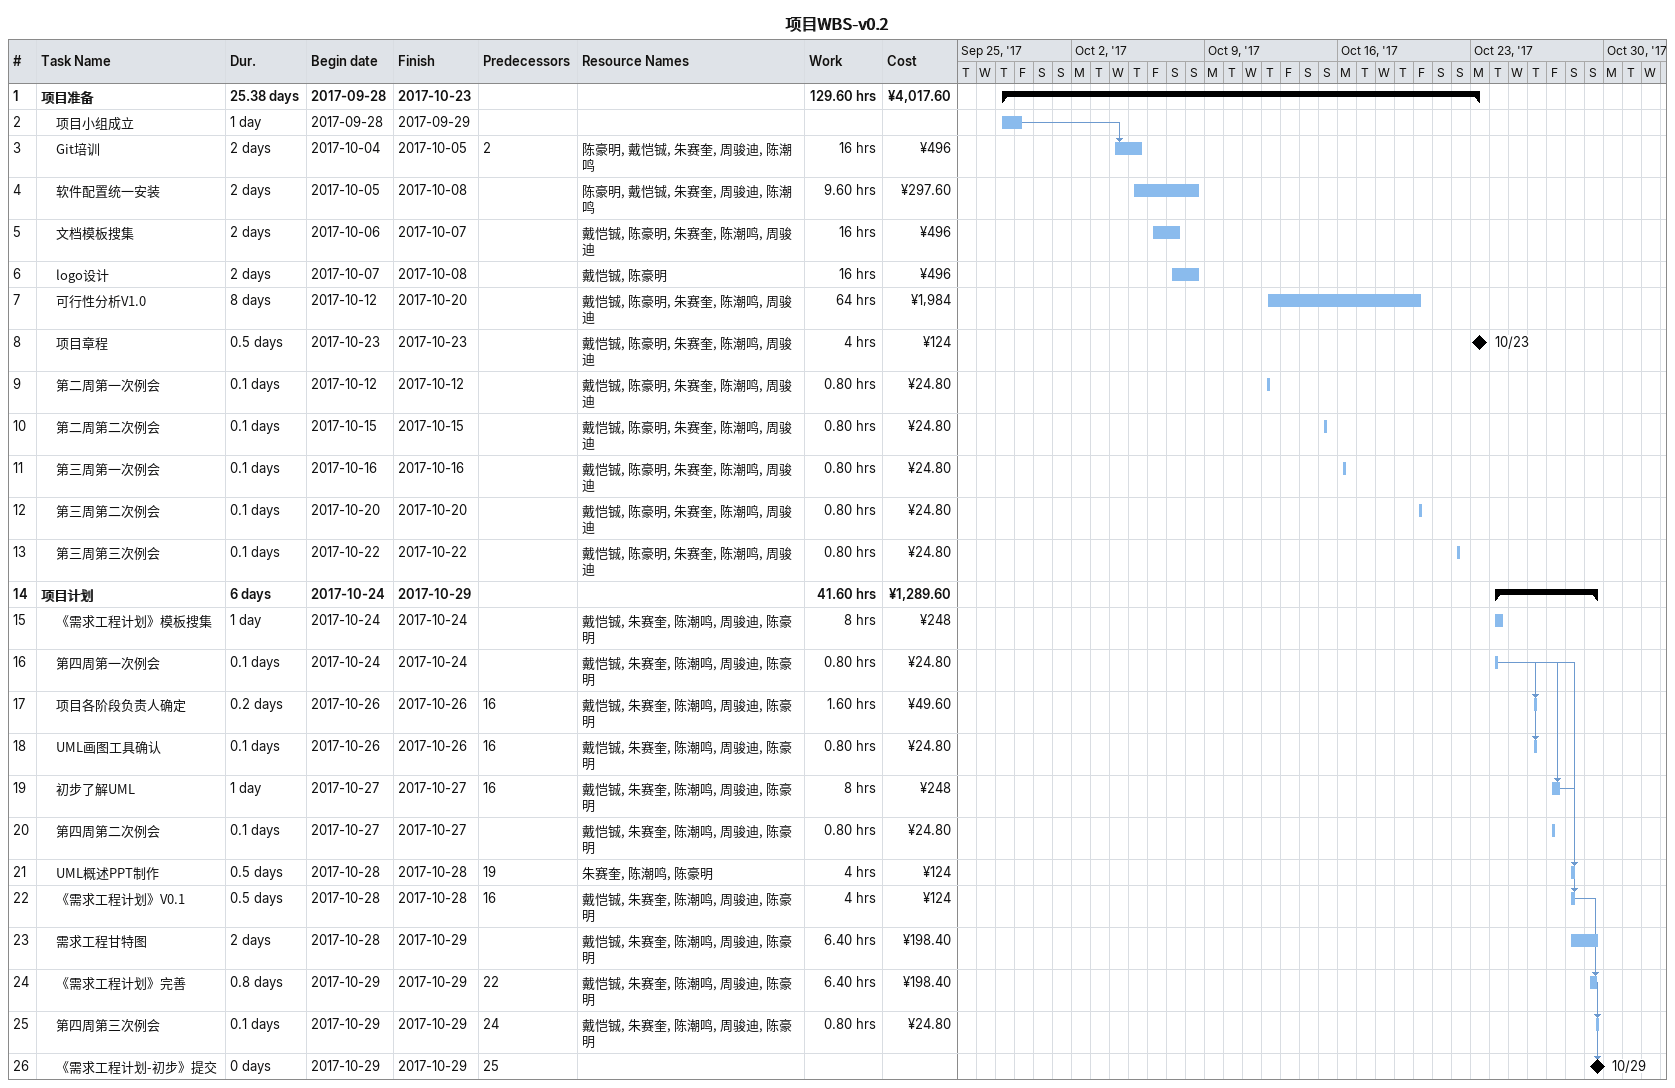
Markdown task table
项目WBS-v0.2

| ID | Level | Task | Duration | Start | Finish | Predecessors | Resources | Work (h) | Cost (¥) |
|---|---|---|---|---|---|---|---|---|---|
| 1 | 1 | **项目准备** | 25.38d | 2017-09-28 | 2017-10-23 |  |  | 129.60 | 4017.60 |
| 2 | 2 | 项目小组成立 | 1d | 2017-09-28 | 2017-09-29 |  |  |  |  |
| 3 | 2 | Git培训 | 2d | 2017-10-04 | 2017-10-05 | 2 | 陈豪明, 戴恺铖, 朱赛奎, 周骏迪, 陈潮鸣 | 16 | 496 |
| 4 | 2 | 软件配置统一安装 | 2d | 2017-10-05 | 2017-10-08 |  | 陈豪明, 戴恺铖, 朱赛奎, 周骏迪, 陈潮鸣 | 9.60 | 297.60 |
| 5 | 2 | 文档模板搜集 | 2d | 2017-10-06 | 2017-10-07 |  | 戴恺铖, 陈豪明, 朱赛奎, 陈潮鸣, 周骏迪 | 16 | 496 |
| 6 | 2 | logo设计 | 2d | 2017-10-07 | 2017-10-08 |  | 戴恺铖, 陈豪明 | 16 | 496 |
| 7 | 2 | 可行性分析V1.0 | 8d | 2017-10-12 | 2017-10-20 |  | 戴恺铖, 陈豪明, 朱赛奎, 陈潮鸣, 周骏迪 | 64 | 1984 |
| 8 | 2 | 项目章程 | 0.5d | 2017-10-23 | 2017-10-23 |  | 戴恺铖, 陈豪明, 朱赛奎, 陈潮鸣, 周骏迪 | 4 | 124 |
| 9 | 2 | 第二周第一次例会 | 0.1d | 2017-10-12 | 2017-10-12 |  | 戴恺铖, 陈豪明, 朱赛奎, 陈潮鸣, 周骏迪 | 0.80 | 24.80 |
| 10 | 2 | 第二周第二次例会 | 0.1d | 2017-10-15 | 2017-10-15 |  | 戴恺铖, 陈豪明, 朱赛奎, 陈潮鸣, 周骏迪 | 0.80 | 24.80 |
| 11 | 2 | 第三周第一次例会 | 0.1d | 2017-10-16 | 2017-10-16 |  | 戴恺铖, 陈豪明, 朱赛奎, 陈潮鸣, 周骏迪 | 0.80 | 24.80 |
| 12 | 2 | 第三周第二次例会 | 0.1d | 2017-10-20 | 2017-10-20 |  | 戴恺铖, 陈豪明, 朱赛奎, 陈潮鸣, 周骏迪 | 0.80 | 24.80 |
| 13 | 2 | 第三周第三次例会 | 0.1d | 2017-10-22 | 2017-10-22 |  | 戴恺铖, 陈豪明, 朱赛奎, 陈潮鸣, 周骏迪 | 0.80 | 24.80 |
| 14 | 1 | **项目计划** | 6d | 2017-10-24 | 2017-10-29 |  |  | 41.60 | 1289.60 |
| 15 | 2 | 《需求工程计划》模板搜集 | 1d | 2017-10-24 | 2017-10-24 |  | 戴恺铖, 朱赛奎, 陈潮鸣, 周骏迪, 陈豪明 | 8 | 248 |
| 16 | 2 | 第四周第一次例会 | 0.1d | 2017-10-24 | 2017-10-24 |  | 戴恺铖, 朱赛奎, 陈潮鸣, 周骏迪, 陈豪明 | 0.80 | 24.80 |
| 17 | 2 | 项目各阶段负责人确定 | 0.2d | 2017-10-26 | 2017-10-26 | 16 | 戴恺铖, 朱赛奎, 陈潮鸣, 周骏迪, 陈豪明 | 1.60 | 49.60 |
| 18 | 2 | UML画图工具确认 | 0.1d | 2017-10-26 | 2017-10-26 | 16 | 戴恺铖, 朱赛奎, 陈潮鸣, 周骏迪, 陈豪明 | 0.80 | 24.80 |
| 19 | 2 | 初步了解UML | 1d | 2017-10-27 | 2017-10-27 | 16 | 戴恺铖, 朱赛奎, 陈潮鸣, 周骏迪, 陈豪明 | 8 | 248 |
| 20 | 2 | 第四周第二次例会 | 0.1d | 2017-10-27 | 2017-10-27 |  | 戴恺铖, 朱赛奎, 陈潮鸣, 周骏迪, 陈豪明 | 0.80 | 24.80 |
| 21 | 2 | UML概述PPT制作 | 0.5d | 2017-10-28 | 2017-10-28 | 19 | 朱赛奎, 陈潮鸣, 陈豪明 | 4 | 124 |
| 22 | 2 | 《需求工程计划》V0.1 | 0.5d | 2017-10-28 | 2017-10-28 | 16 | 戴恺铖, 朱赛奎, 陈潮鸣, 周骏迪, 陈豪明 | 4 | 124 |
| 23 | 2 | 需求工程甘特图 | 2d | 2017-10-28 | 2017-10-29 |  | 戴恺铖, 朱赛奎, 陈潮鸣, 周骏迪, 陈豪明 | 6.40 | 198.40 |
| 24 | 2 | 《需求工程计划》完善 | 0.8d | 2017-10-29 | 2017-10-29 | 22 | 戴恺铖, 朱赛奎, 陈潮鸣, 周骏迪, 陈豪明 | 6.40 | 198.40 |
| 25 | 2 | 第四周第三次例会 | 0.1d | 2017-10-29 | 2017-10-29 | 24 | 戴恺铖, 朱赛奎, 陈潮鸣, 周骏迪, 陈豪明 | 0.80 | 24.80 |
| 26 | 2 | 《需求工程计划-初步》提交 | 0d | 2017-10-29 | 2017-10-29 | 25 |  |  |  |
